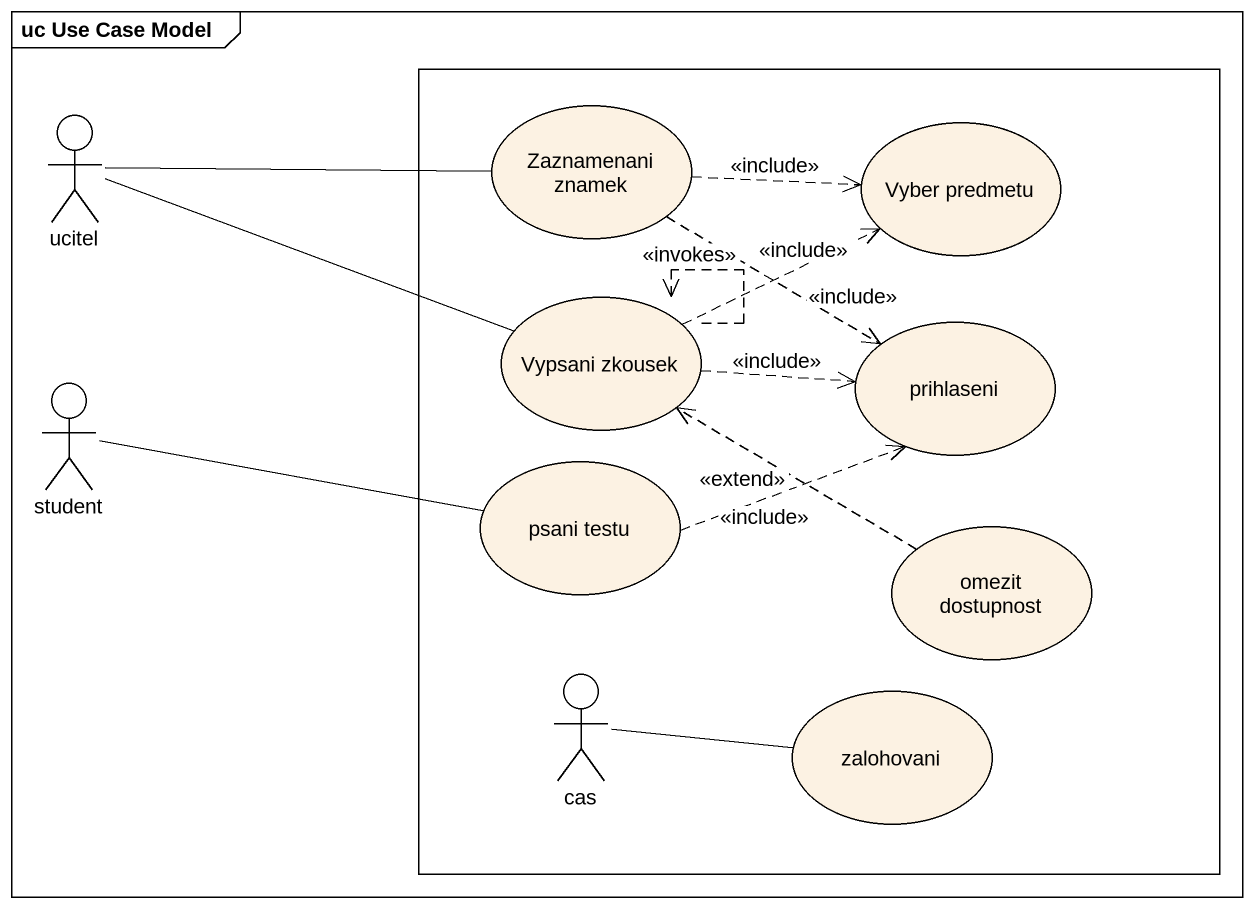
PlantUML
@startuml
mainframe uc Use Case Model
actor ucitel
rectangle " " as rectangle1 {
  usecase "Zaznamenani znamek" as Zaznamenani_znamek
  usecase "Vyber predmetu" as Vyber_predmetu
  usecase "Vypsani zkousek" as Vypsani_zkousek
  usecase prihlaseni
  usecase "psani testu" as psani_testu
  usecase "omezit dostupnost" as omezit_dostupnost
  actor cas
  usecase zalohovani
}
actor student
ucitel -right- Zaznamenani_znamek
ucitel -right- Vypsani_zkousek
Zaznamenani_znamek .right.> Vyber_predmetu : <<include>>
Zaznamenani_znamek .right.> prihlaseni : <<include>>
Vypsani_zkousek .right.> Vyber_predmetu : <<include>>
Vypsani_zkousek ..> Vypsani_zkousek : <<invokes>>
Vypsani_zkousek .right.> prihlaseni : <<include>>
student -right- psani_testu
psani_testu .right.> prihlaseni : <<include>>
omezit_dostupnost .left.> Vypsani_zkousek : <<extend>>
cas -right- zalohovani
@enduml
